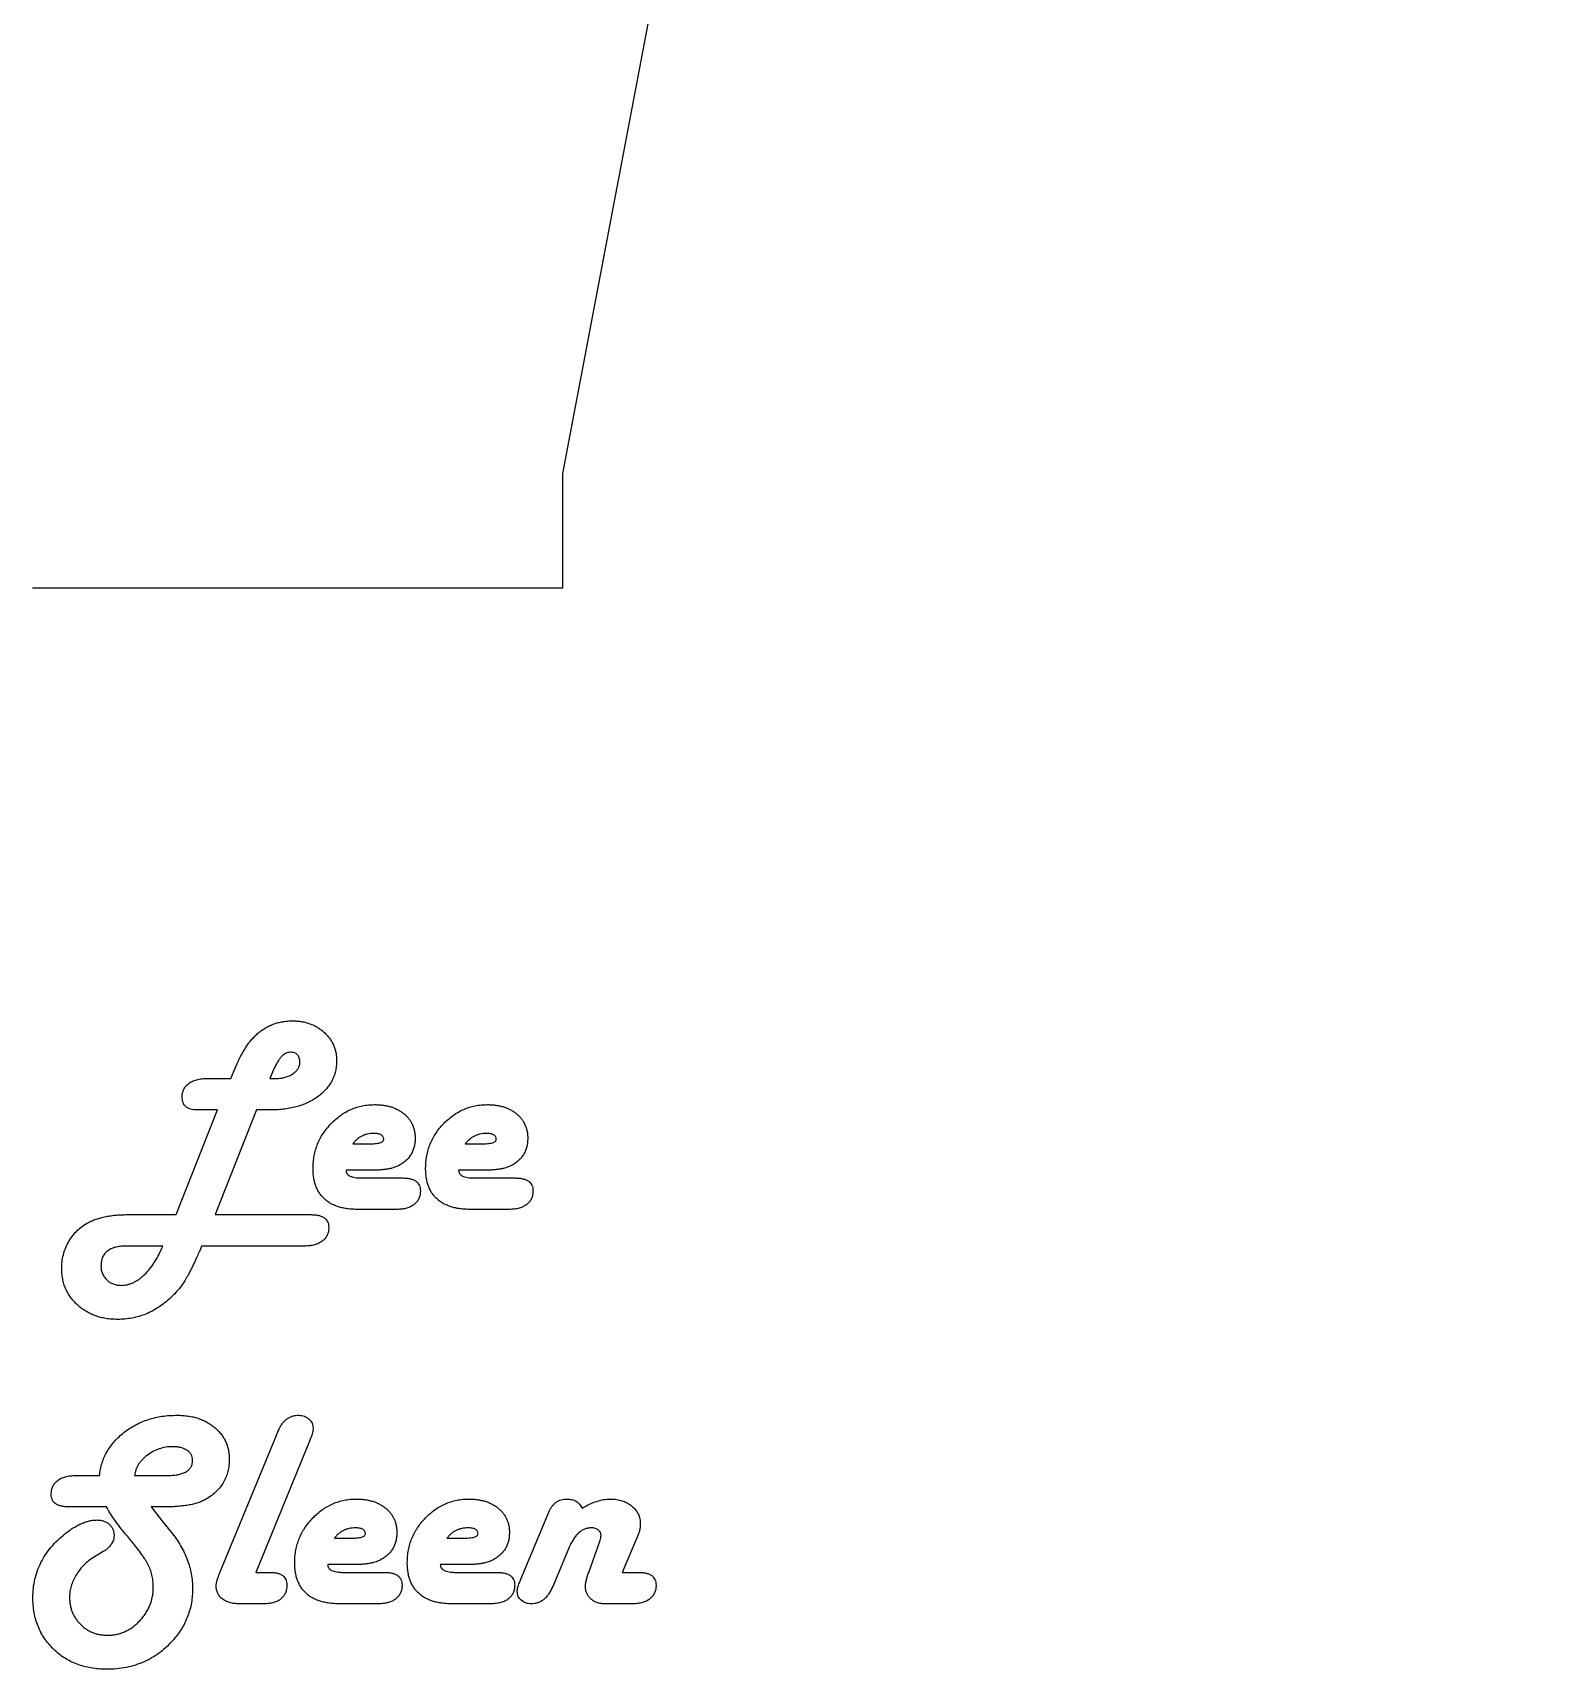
# Model space of a CAD drawing. Header units: millimetres. Extents: x -152 to 152, y -48 to 197.
# Drawn here: x -97.04 to -57.29, y 1.72 to 44.52 of the extents above; entities that cross this region are included whole.
import ezdxf

# ---------------------------------------------------------------- set-up
doc = ezdxf.new("R2010")
doc.units = ezdxf.units.MM

msp = doc.modelspace()

# ---------------------------------------------------------------- linework, layer by layer
at = {"color": 7, "linetype": 'Continuous', "lineweight": 25}
for p, q in [((-55.103, 180.734), (-83.182, 33)), ((-83.182, 33), (-83.182, 30)), ((-83.182, 30), (-97.045, 30)), ((-91.856, 17.174), (-91.69, 17.564)), ((-92.475, 17.174), (-91.856, 17.174)), ((-90.742, 17.4), (-90.839, 17.174)), ((-90.839, 17.174), (-90.672, 17.174)), ((-93.287, 13.613), (-92.207, 16.353)), ((-92.207, 16.353), (-92.738, 16.353)), ((-91.189, 16.353), (-92.273, 13.613)), ((-90.81, 16.353), (-91.189, 16.353)), ((-88.671, 15.462), (-88.273, 15.462)), ((-85.726, 15.462), (-85.328, 15.462)), ((-88.122, 14.777), (-88.845, 14.777)), ((-88.436, 14.572), (-87.364, 14.572)), ((-85.177, 14.777), (-85.9, 14.777)), ((-85.491, 14.572), (-84.418, 14.572)), ((-87.519, 13.75), (-88.541, 13.75)), ((-84.574, 13.75), (-85.596, 13.75)), ((-94.562, 13.613), (-93.287, 13.613)), ((-92.273, 13.613), (-89.769, 13.613)), ((-93.641, 12.791), (-94.591, 12.791)), ((-92.623, 12.791), (-92.665, 12.688)), ((-89.935, 12.791), (-92.623, 12.791)), ((-92.137, 4.273), (-90.657, 7.864)), ((-90.657, 7.864), (-90.617, 7.962)), ((-89.763, 7.782), (-89.803, 7.686)), ((-89.803, 7.686), (-91.209, 4.257)), ((-95.913, 6.791), (-95.295, 6.791)), ((-94.375, 6.791), (-93.508, 6.791)), ((-95.108, 5.969), (-96.083, 5.969)), ((-93.941, 5.969), (-93.608, 5.543)), ((-93.579, 5.969), (-93.941, 5.969)), ((-84.269, 4.082), (-83.542, 5.833)), ((-93.608, 5.543), (-93.417, 5.308)), ((-89.151, 5.147), (-88.753, 5.147)), ((-86.206, 5.147), (-85.808, 5.147)), ((-81.227, 5.176), (-81.624, 4.257)), ((-95.199, 4.799), (-95.491, 4.619)), ((-83.02, 4.887), (-83.439, 3.89)), ((-82.497, 4.253), (-82.221, 5.022)), ((-88.602, 4.462), (-89.324, 4.462)), ((-85.657, 4.462), (-86.379, 4.462)), ((-91.209, 4.257), (-90.83, 4.257)), ((-88.915, 4.257), (-87.843, 4.257)), ((-85.97, 4.257), (-84.898, 4.257)), ((-84.308, 3.987), (-84.269, 4.082)), ((-81.624, 4.257), (-81.191, 4.257)), ((-90.982, 3.435), (-91.632, 3.435)), ((-87.998, 3.435), (-89.02, 3.435)), ((-85.053, 3.435), (-86.075, 3.435)), ((-81.343, 3.435), (-82.097, 3.435))]:
    msp.add_line(p, q, dxfattribs=at)
for points, knots in [([(-91.69, 17.564), (-91.671, 17.609), (-91.632, 17.698), (-91.566, 17.825), (-91.498, 17.944), (-91.424, 18.052), (-91.348, 18.154), (-91.266, 18.245), (-91.182, 18.328), (-91.094, 18.403), (-91.001, 18.468), (-90.905, 18.526), (-90.804, 18.573), (-90.7, 18.614), (-90.591, 18.643), (-90.479, 18.666), (-90.363, 18.679), (-90.285, 18.681), (-90.245, 18.681)], [0, 0, 0, 0, 0.075904, 0.1493, 0.21915, 0.28674, 0.351396, 0.413978, 0.474912, 0.533732, 0.592051, 0.648906, 0.706106, 0.763087, 0.820613, 0.878846, 0.938488, 1, 1, 1, 1]), ([(-90.245, 18.681), (-90.204, 18.681), (-90.125, 18.679), (-90.009, 18.665), (-89.898, 18.642), (-89.792, 18.608), (-89.691, 18.567), (-89.595, 18.515), (-89.505, 18.453), (-89.421, 18.384), (-89.344, 18.308), (-89.276, 18.226), (-89.219, 18.14), (-89.173, 18.048), (-89.136, 17.953), (-89.11, 17.852), (-89.095, 17.746), (-89.093, 17.674), (-89.092, 17.638)], [0, 0, 0, 0, 0.0696759, 0.1367075, 0.202212, 0.2655504, 0.3282622, 0.3905731, 0.4531272, 0.5161682, 0.5789132, 0.639744, 0.6988781, 0.7575773, 0.8162861, 0.8760684, 0.9370706, 1, 1, 1, 1]), ([(-89.092, 17.638), (-89.093, 17.591), (-89.096, 17.499), (-89.119, 17.365), (-89.157, 17.239), (-89.209, 17.118), (-89.276, 17.004), (-89.36, 16.898), (-89.457, 16.797), (-89.569, 16.706), (-89.693, 16.623), (-89.826, 16.55), (-89.968, 16.489), (-90.119, 16.439), (-90.279, 16.4), (-90.448, 16.373), (-90.626, 16.355), (-90.748, 16.353), (-90.81, 16.353)], [0, 0, 0, 0, 0.058521, 0.114623, 0.169528, 0.223475, 0.278481, 0.334429, 0.39216, 0.452705, 0.515061, 0.578147, 0.642286, 0.708587, 0.776966, 0.847955, 0.922349, 1, 1, 1, 1]), ([(-90.31, 17.859), (-90.329, 17.858), (-90.369, 17.855), (-90.428, 17.832), (-90.485, 17.795), (-90.539, 17.744), (-90.592, 17.678), (-90.645, 17.599), (-90.695, 17.505), (-90.726, 17.437), (-90.742, 17.4)], [0, 0, 0, 0, 0.087818, 0.180688, 0.280013, 0.391865, 0.519068, 0.660863, 0.820338, 1, 1, 1, 1]), ([(-90.672, 17.174), (-90.63, 17.176), (-90.55, 17.178), (-90.435, 17.202), (-90.329, 17.241), (-90.234, 17.294), (-90.154, 17.357), (-90.095, 17.431), (-90.058, 17.512), (-90.053, 17.569), (-90.051, 17.597)], [0, 0, 0, 0, 0.149141, 0.290548, 0.425697, 0.557842, 0.682986, 0.793571, 0.896749, 1, 1, 1, 1]), ([(-90.051, 17.597), (-90.052, 17.618), (-90.053, 17.656), (-90.065, 17.711), (-90.086, 17.757), (-90.113, 17.796), (-90.152, 17.825), (-90.198, 17.846), (-90.251, 17.857), (-90.29, 17.859), (-90.31, 17.859)], [0, 0, 0, 0, 0.144737, 0.274416, 0.391183, 0.501623, 0.613593, 0.728056, 0.855263, 1, 1, 1, 1]), ([(-93.133, 16.693), (-93.131, 16.729), (-93.128, 16.797), (-93.093, 16.894), (-93.036, 16.978), (-92.959, 17.049), (-92.862, 17.107), (-92.748, 17.146), (-92.616, 17.17), (-92.524, 17.173), (-92.475, 17.174)], [0, 0, 0, 0, 0.1161487, 0.2250565, 0.3318929, 0.4450467, 0.5659602, 0.6974023, 0.8398103, 1, 1, 1, 1]), ([(-92.738, 16.353), (-92.769, 16.353), (-92.827, 16.355), (-92.908, 16.371), (-92.978, 16.397), (-93.035, 16.435), (-93.08, 16.484), (-93.111, 16.545), (-93.13, 16.615), (-93.132, 16.666), (-93.133, 16.693)], [0, 0, 0, 0, 0.154625, 0.291912, 0.415241, 0.527751, 0.634486, 0.74609, 0.86495, 1, 1, 1, 1]), ([(-89.708, 14.826), (-89.707, 14.882), (-89.704, 14.992), (-89.681, 15.154), (-89.643, 15.309), (-89.593, 15.46), (-89.524, 15.604), (-89.443, 15.742), (-89.344, 15.874), (-89.234, 15.999), (-89.113, 16.114), (-88.984, 16.213), (-88.851, 16.299), (-88.711, 16.369), (-88.565, 16.422), (-88.414, 16.461), (-88.257, 16.486), (-88.151, 16.488), (-88.097, 16.49)], [0, 0, 0, 0, 0.065025, 0.128095, 0.190208, 0.251836, 0.313494, 0.375481, 0.439192, 0.504689, 0.570079, 0.633297, 0.69452, 0.755043, 0.81538, 0.875573, 0.937055, 1, 1, 1, 1]), ([(-88.097, 16.49), (-88.058, 16.489), (-87.982, 16.487), (-87.87, 16.477), (-87.765, 16.457), (-87.666, 16.432), (-87.572, 16.397), (-87.484, 16.355), (-87.403, 16.306), (-87.328, 16.249), (-87.259, 16.188), (-87.2, 16.119), (-87.149, 16.047), (-87.109, 15.969), (-87.076, 15.887), (-87.054, 15.799), (-87.039, 15.707), (-87.038, 15.644), (-87.037, 15.612)], [0, 0, 0, 0, 0.075487, 0.147794, 0.216752, 0.282553, 0.346707, 0.409549, 0.47103, 0.531795, 0.59157, 0.649448, 0.706656, 0.762999, 0.819546, 0.877458, 0.937652, 1, 1, 1, 1]), ([(-86.763, 14.826), (-86.762, 14.882), (-86.759, 14.992), (-86.736, 15.154), (-86.698, 15.309), (-86.647, 15.46), (-86.579, 15.604), (-86.497, 15.742), (-86.399, 15.874), (-86.289, 15.999), (-86.168, 16.114), (-86.039, 16.213), (-85.906, 16.299), (-85.766, 16.369), (-85.62, 16.422), (-85.469, 16.461), (-85.312, 16.486), (-85.205, 16.488), (-85.152, 16.49)], [0, 0, 0, 0, 0.065025, 0.128095, 0.190208, 0.251836, 0.313494, 0.375481, 0.439192, 0.504689, 0.570079, 0.633297, 0.69452, 0.755043, 0.81538, 0.875573, 0.937055, 1, 1, 1, 1]), ([(-85.152, 16.49), (-85.113, 16.489), (-85.036, 16.487), (-84.925, 16.477), (-84.82, 16.457), (-84.72, 16.432), (-84.627, 16.397), (-84.539, 16.355), (-84.457, 16.306), (-84.383, 16.249), (-84.314, 16.188), (-84.255, 16.119), (-84.204, 16.047), (-84.163, 15.969), (-84.131, 15.887), (-84.109, 15.799), (-84.094, 15.707), (-84.093, 15.644), (-84.092, 15.612)], [0, 0, 0, 0, 0.075487, 0.147794, 0.216752, 0.282553, 0.346707, 0.409549, 0.47103, 0.531795, 0.59157, 0.649448, 0.706656, 0.762999, 0.819546, 0.877458, 0.937652, 1, 1, 1, 1]), ([(-88.121, 15.736), (-88.15, 15.735), (-88.205, 15.734), (-88.286, 15.721), (-88.362, 15.7), (-88.434, 15.669), (-88.501, 15.631), (-88.563, 15.582), (-88.621, 15.527), (-88.654, 15.484), (-88.671, 15.462)], [0, 0, 0, 0, 0.1323843, 0.2595012, 0.3829517, 0.5029389, 0.6243763, 0.7448875, 0.8703522, 1, 1, 1, 1]), ([(-88.273, 15.462), (-88.24, 15.462), (-88.178, 15.463), (-88.092, 15.47), (-88.02, 15.478), (-87.961, 15.492), (-87.915, 15.51), (-87.881, 15.531), (-87.861, 15.56), (-87.86, 15.58), (-87.859, 15.591)], [0, 0, 0, 0, 0.213137, 0.396953, 0.554117, 0.681381, 0.785198, 0.869103, 0.935193, 1, 1, 1, 1]), ([(-87.859, 15.591), (-87.861, 15.602), (-87.864, 15.625), (-87.878, 15.656), (-87.902, 15.681), (-87.931, 15.702), (-87.969, 15.717), (-88.013, 15.729), (-88.065, 15.735), (-88.102, 15.736), (-88.121, 15.736)], [0, 0, 0, 0, 0.104818, 0.204206, 0.304476, 0.410767, 0.530408, 0.667075, 0.822812, 1, 1, 1, 1]), ([(-87.037, 15.612), (-87.038, 15.574), (-87.041, 15.499), (-87.06, 15.39), (-87.092, 15.29), (-87.137, 15.197), (-87.195, 15.112), (-87.266, 15.035), (-87.35, 14.965), (-87.413, 14.927), (-87.446, 14.908)], [0, 0, 0, 0, 0.133647, 0.261587, 0.383451, 0.50114, 0.620476, 0.742282, 0.867146, 1, 1, 1, 1]), ([(-85.176, 15.736), (-85.204, 15.735), (-85.26, 15.734), (-85.34, 15.721), (-85.417, 15.7), (-85.488, 15.669), (-85.556, 15.631), (-85.618, 15.582), (-85.676, 15.527), (-85.709, 15.484), (-85.726, 15.462)], [0, 0, 0, 0, 0.1323843, 0.2595012, 0.3829517, 0.5029389, 0.6243763, 0.7448875, 0.8703522, 1, 1, 1, 1]), ([(-85.328, 15.462), (-85.295, 15.462), (-85.233, 15.463), (-85.147, 15.47), (-85.075, 15.478), (-85.016, 15.492), (-84.97, 15.51), (-84.936, 15.531), (-84.915, 15.56), (-84.914, 15.58), (-84.914, 15.591)], [0, 0, 0, 0, 0.213137, 0.396953, 0.554117, 0.681381, 0.785198, 0.869103, 0.935193, 1, 1, 1, 1]), ([(-84.914, 15.591), (-84.916, 15.602), (-84.919, 15.625), (-84.933, 15.656), (-84.957, 15.681), (-84.986, 15.702), (-85.024, 15.717), (-85.068, 15.729), (-85.12, 15.735), (-85.156, 15.736), (-85.176, 15.736)], [0, 0, 0, 0, 0.104818, 0.204206, 0.304476, 0.410767, 0.530408, 0.667075, 0.822812, 1, 1, 1, 1]), ([(-84.092, 15.612), (-84.093, 15.574), (-84.096, 15.499), (-84.115, 15.39), (-84.147, 15.29), (-84.192, 15.197), (-84.25, 15.112), (-84.321, 15.035), (-84.405, 14.965), (-84.468, 14.927), (-84.501, 14.908)], [0, 0, 0, 0, 0.133647, 0.261587, 0.383451, 0.50114, 0.620476, 0.742282, 0.867146, 1, 1, 1, 1]), ([(-88.541, 13.75), (-88.587, 13.751), (-88.677, 13.752), (-88.808, 13.765), (-88.929, 13.786), (-89.043, 13.816), (-89.148, 13.855), (-89.245, 13.901), (-89.332, 13.958), (-89.412, 14.022), (-89.482, 14.096), (-89.544, 14.176), (-89.594, 14.266), (-89.636, 14.363), (-89.669, 14.467), (-89.692, 14.58), (-89.706, 14.701), (-89.708, 14.784), (-89.708, 14.826)], [0, 0, 0, 0, 0.0766943, 0.1483952, 0.216645, 0.2807247, 0.3422888, 0.4013625, 0.4581218, 0.5142992, 0.5697695, 0.6253182, 0.6815636, 0.7394031, 0.7994517, 0.8627123, 0.9291995, 1, 1, 1, 1]), ([(-88.845, 14.777), (-88.844, 14.761), (-88.842, 14.729), (-88.821, 14.685), (-88.787, 14.649), (-88.741, 14.62), (-88.682, 14.598), (-88.611, 14.583), (-88.528, 14.573), (-88.468, 14.572), (-88.436, 14.572)], [0, 0, 0, 0, 0.095546, 0.185946, 0.279809, 0.384892, 0.504874, 0.647321, 0.810479, 1, 1, 1, 1]), ([(-87.446, 14.908), (-87.466, 14.897), (-87.507, 14.874), (-87.575, 14.85), (-87.649, 14.827), (-87.73, 14.81), (-87.818, 14.794), (-87.914, 14.785), (-88.016, 14.778), (-88.086, 14.778), (-88.122, 14.777)], [0, 0, 0, 0, 0.096971, 0.200636, 0.311541, 0.431292, 0.559206, 0.696757, 0.843127, 1, 1, 1, 1]), ([(-87.364, 14.572), (-87.328, 14.571), (-87.26, 14.569), (-87.165, 14.553), (-87.083, 14.528), (-87.015, 14.492), (-86.964, 14.442), (-86.926, 14.383), (-86.904, 14.312), (-86.902, 14.262), (-86.9, 14.236)], [0, 0, 0, 0, 0.166244, 0.313, 0.442456, 0.557263, 0.664235, 0.76914, 0.877803, 1, 1, 1, 1]), ([(-85.596, 13.75), (-85.642, 13.751), (-85.732, 13.752), (-85.862, 13.765), (-85.984, 13.786), (-86.098, 13.816), (-86.203, 13.855), (-86.3, 13.901), (-86.387, 13.958), (-86.467, 14.022), (-86.537, 14.096), (-86.599, 14.176), (-86.649, 14.266), (-86.69, 14.363), (-86.724, 14.467), (-86.747, 14.58), (-86.761, 14.701), (-86.763, 14.784), (-86.763, 14.826)], [0, 0, 0, 0, 0.0766943, 0.1483952, 0.216645, 0.2807247, 0.3422888, 0.4013625, 0.4581218, 0.5142992, 0.5697695, 0.6253182, 0.6815636, 0.7394031, 0.7994517, 0.8627123, 0.9291995, 1, 1, 1, 1]), ([(-85.9, 14.777), (-85.898, 14.761), (-85.896, 14.729), (-85.876, 14.685), (-85.842, 14.649), (-85.795, 14.62), (-85.737, 14.598), (-85.666, 14.583), (-85.583, 14.573), (-85.523, 14.572), (-85.491, 14.572)], [0, 0, 0, 0, 0.095546, 0.185946, 0.279809, 0.384892, 0.504874, 0.647321, 0.810479, 1, 1, 1, 1]), ([(-84.501, 14.908), (-84.521, 14.897), (-84.561, 14.874), (-84.63, 14.85), (-84.704, 14.827), (-84.785, 14.81), (-84.873, 14.794), (-84.968, 14.785), (-85.07, 14.778), (-85.141, 14.778), (-85.177, 14.777)], [0, 0, 0, 0, 0.096971, 0.200636, 0.311541, 0.431292, 0.559206, 0.696757, 0.843127, 1, 1, 1, 1]), ([(-84.418, 14.572), (-84.382, 14.571), (-84.314, 14.569), (-84.219, 14.553), (-84.138, 14.528), (-84.07, 14.492), (-84.018, 14.442), (-83.981, 14.383), (-83.959, 14.312), (-83.956, 14.262), (-83.955, 14.236)], [0, 0, 0, 0, 0.166244, 0.313, 0.442456, 0.557263, 0.664235, 0.76914, 0.877803, 1, 1, 1, 1]), ([(-86.9, 14.236), (-86.902, 14.199), (-86.904, 14.13), (-86.937, 14.032), (-86.988, 13.945), (-87.062, 13.874), (-87.153, 13.819), (-87.261, 13.777), (-87.385, 13.755), (-87.473, 13.752), (-87.519, 13.75)], [0, 0, 0, 0, 0.122117, 0.234846, 0.344517, 0.45778, 0.576756, 0.70334, 0.844346, 1, 1, 1, 1]), ([(-83.955, 14.236), (-83.956, 14.199), (-83.959, 14.13), (-83.992, 14.032), (-84.043, 13.945), (-84.117, 13.874), (-84.208, 13.819), (-84.316, 13.777), (-84.44, 13.755), (-84.528, 13.752), (-84.574, 13.75)], [0, 0, 0, 0, 0.122117, 0.234846, 0.344517, 0.45778, 0.576756, 0.70334, 0.844346, 1, 1, 1, 1]), ([(-96.284, 12.212), (-96.282, 12.272), (-96.278, 12.39), (-96.244, 12.565), (-96.187, 12.733), (-96.111, 12.894), (-96.015, 13.044), (-95.901, 13.176), (-95.774, 13.293), (-95.677, 13.355), (-95.628, 13.386)], [0, 0, 0, 0, 0.127308, 0.25282, 0.377951, 0.50525, 0.631899, 0.754963, 0.876741, 1, 1, 1, 1]), ([(-95.628, 13.386), (-95.594, 13.404), (-95.525, 13.442), (-95.413, 13.488), (-95.292, 13.526), (-95.163, 13.558), (-95.025, 13.582), (-94.878, 13.601), (-94.723, 13.611), (-94.616, 13.612), (-94.562, 13.613)], [0, 0, 0, 0, 0.105133, 0.21444, 0.328706, 0.44979, 0.576106, 0.710193, 0.851364, 1, 1, 1, 1]), ([(-89.297, 13.283), (-89.299, 13.246), (-89.303, 13.175), (-89.335, 13.074), (-89.39, 12.988), (-89.465, 12.915), (-89.561, 12.86), (-89.671, 12.818), (-89.798, 12.796), (-89.888, 12.793), (-89.935, 12.791)], [0, 0, 0, 0, 0.121717, 0.234053, 0.344018, 0.45714, 0.576353, 0.703278, 0.844459, 1, 1, 1, 1]), ([(-89.769, 13.613), (-89.733, 13.612), (-89.663, 13.61), (-89.566, 13.596), (-89.484, 13.571), (-89.416, 13.534), (-89.362, 13.487), (-89.324, 13.428), (-89.301, 13.359), (-89.299, 13.309), (-89.297, 13.283)], [0, 0, 0, 0, 0.168837, 0.317964, 0.448453, 0.564226, 0.669737, 0.772833, 0.881561, 1, 1, 1, 1]), ([(-94.591, 12.791), (-94.643, 12.789), (-94.741, 12.787), (-94.878, 12.762), (-94.994, 12.723), (-95.091, 12.665), (-95.167, 12.59), (-95.219, 12.496), (-95.251, 12.387), (-95.255, 12.309), (-95.256, 12.268)], [0, 0, 0, 0, 0.1619899, 0.3038866, 0.4296809, 0.5425412, 0.6506468, 0.7578288, 0.8721156, 1, 1, 1, 1]), ([(-94.726, 11.764), (-94.699, 11.764), (-94.647, 11.766), (-94.57, 11.78), (-94.492, 11.801), (-94.416, 11.832), (-94.341, 11.871), (-94.266, 11.919), (-94.193, 11.976), (-94.094, 12.063), (-93.977, 12.191), (-93.851, 12.368), (-93.737, 12.569), (-93.674, 12.715), (-93.641, 12.791)], [0, 0, 0, 0, 0.049565, 0.099051, 0.149711, 0.201706, 0.255071, 0.310552, 0.369537, 0.431018, 0.561038, 0.698012, 0.84374, 1, 1, 1, 1]), ([(-92.665, 12.688), (-92.686, 12.642), (-92.724, 12.553), (-92.784, 12.426), (-92.838, 12.309), (-92.889, 12.203), (-92.938, 12.108), (-92.981, 12.023), (-93.023, 11.95), (-93.073, 11.864), (-93.141, 11.767), (-93.228, 11.653), (-93.328, 11.541), (-93.401, 11.471), (-93.438, 11.435)], [0, 0, 0, 0, 0.101673, 0.196183, 0.28294, 0.362259, 0.434156, 0.498323, 0.555462, 0.604918, 0.6983, 0.794914, 0.895496, 1, 1, 1, 1]), ([(-94.823, 10.873), (-94.875, 10.875), (-94.976, 10.877), (-95.126, 10.894), (-95.267, 10.924), (-95.402, 10.965), (-95.53, 11.019), (-95.651, 11.084), (-95.766, 11.161), (-95.872, 11.249), (-95.968, 11.346), (-96.053, 11.451), (-96.124, 11.562), (-96.182, 11.68), (-96.229, 11.803), (-96.26, 11.934), (-96.28, 12.071), (-96.283, 12.164), (-96.284, 12.212)], [0, 0, 0, 0, 0.069996, 0.137481, 0.202564, 0.265579, 0.327835, 0.389772, 0.451307, 0.513988, 0.575719, 0.636432, 0.695435, 0.754106, 0.813323, 0.873919, 0.935786, 1, 1, 1, 1]), ([(-95.256, 12.268), (-95.255, 12.233), (-95.251, 12.166), (-95.222, 12.069), (-95.174, 11.982), (-95.108, 11.906), (-95.027, 11.842), (-94.935, 11.797), (-94.833, 11.767), (-94.762, 11.765), (-94.726, 11.764)], [0, 0, 0, 0, 0.126269, 0.246435, 0.366001, 0.49043, 0.615395, 0.739555, 0.866014, 1, 1, 1, 1]), ([(-93.438, 11.435), (-93.488, 11.39), (-93.587, 11.302), (-93.748, 11.187), (-93.913, 11.09), (-94.084, 11.011), (-94.261, 10.949), (-94.443, 10.906), (-94.631, 10.878), (-94.759, 10.875), (-94.823, 10.873)], [0, 0, 0, 0, 0.131787, 0.259953, 0.384578, 0.507111, 0.628419, 0.750601, 0.874113, 1, 1, 1, 1]), ([(-95.295, 6.791), (-95.288, 6.847), (-95.273, 6.957), (-95.23, 7.117), (-95.174, 7.271), (-95.099, 7.416), (-95.009, 7.554), (-94.906, 7.686), (-94.783, 7.808), (-94.648, 7.923), (-94.502, 8.027), (-94.346, 8.117), (-94.184, 8.194), (-94.014, 8.258), (-93.837, 8.306), (-93.654, 8.341), (-93.463, 8.362), (-93.333, 8.365), (-93.267, 8.366)], [0, 0, 0, 0, 0.059951, 0.118452, 0.176023, 0.233948, 0.291893, 0.351095, 0.412064, 0.475386, 0.539675, 0.602997, 0.666881, 0.730942, 0.795537, 0.861687, 0.929681, 1, 1, 1, 1]), ([(-93.267, 8.366), (-93.218, 8.365), (-93.121, 8.363), (-92.98, 8.348), (-92.846, 8.324), (-92.719, 8.288), (-92.598, 8.244), (-92.485, 8.187), (-92.379, 8.122), (-92.28, 8.047), (-92.192, 7.964), (-92.113, 7.875), (-92.047, 7.78), (-91.993, 7.679), (-91.952, 7.571), (-91.921, 7.458), (-91.904, 7.339), (-91.902, 7.257), (-91.9, 7.216)], [0, 0, 0, 0, 0.073791, 0.144191, 0.212107, 0.278096, 0.342015, 0.404627, 0.466764, 0.528538, 0.589402, 0.648468, 0.705684, 0.762578, 0.819935, 0.878004, 0.937931, 1, 1, 1, 1]), ([(-90.617, 7.962), (-90.603, 7.994), (-90.576, 8.056), (-90.522, 8.138), (-90.464, 8.208), (-90.4, 8.267), (-90.328, 8.311), (-90.251, 8.343), (-90.167, 8.363), (-90.108, 8.365), (-90.079, 8.366)], [0, 0, 0, 0, 0.146507, 0.281126, 0.406928, 0.527099, 0.642769, 0.756944, 0.876115, 1, 1, 1, 1]), ([(-90.079, 8.366), (-90.054, 8.365), (-90.006, 8.362), (-89.935, 8.344), (-89.872, 8.311), (-89.815, 8.268), (-89.769, 8.216), (-89.733, 8.158), (-89.712, 8.093), (-89.71, 8.049), (-89.708, 8.026)], [0, 0, 0, 0, 0.132756, 0.259683, 0.386552, 0.514989, 0.64122, 0.759889, 0.878697, 1, 1, 1, 1]), ([(-89.708, 8.026), (-89.709, 8.007), (-89.71, 7.969), (-89.722, 7.909), (-89.739, 7.846), (-89.755, 7.804), (-89.763, 7.782)], [0, 0, 0, 0, 0.221733, 0.459707, 0.719942, 1, 1, 1, 1]), ([(-93.379, 7.544), (-93.44, 7.542), (-93.56, 7.537), (-93.734, 7.49), (-93.9, 7.419), (-94.027, 7.334), (-94.123, 7.259), (-94.185, 7.197), (-94.239, 7.135), (-94.284, 7.071), (-94.321, 7.004), (-94.348, 6.935), (-94.367, 6.864), (-94.372, 6.815), (-94.375, 6.791)], [0, 0, 0, 0, 0.133593, 0.263774, 0.396141, 0.532338, 0.600161, 0.664255, 0.72461, 0.782335, 0.838066, 0.892221, 0.945937, 1, 1, 1, 1]), ([(-92.859, 7.195), (-92.861, 7.221), (-92.863, 7.27), (-92.892, 7.34), (-92.939, 7.4), (-93.002, 7.452), (-93.079, 7.492), (-93.168, 7.525), (-93.27, 7.54), (-93.342, 7.543), (-93.379, 7.544)], [0, 0, 0, 0, 0.108043, 0.211981, 0.318103, 0.433553, 0.559122, 0.6925, 0.838721, 1, 1, 1, 1]), ([(-93.508, 6.791), (-93.457, 6.792), (-93.362, 6.794), (-93.229, 6.813), (-93.116, 6.843), (-93.022, 6.888), (-92.948, 6.945), (-92.897, 7.017), (-92.863, 7.102), (-92.861, 7.163), (-92.859, 7.195)], [0, 0, 0, 0, 0.176386, 0.330661, 0.464654, 0.583433, 0.688483, 0.78803, 0.888983, 1, 1, 1, 1]), ([(-91.9, 7.216), (-91.902, 7.161), (-91.906, 7.053), (-91.934, 6.897), (-91.981, 6.751), (-92.047, 6.615), (-92.131, 6.488), (-92.236, 6.373), (-92.358, 6.266), (-92.451, 6.206), (-92.498, 6.176)], [0, 0, 0, 0, 0.131036, 0.255333, 0.376752, 0.495664, 0.615109, 0.737218, 0.865472, 1, 1, 1, 1]), ([(-96.558, 6.295), (-96.556, 6.333), (-96.552, 6.406), (-96.519, 6.507), (-96.466, 6.594), (-96.389, 6.666), (-96.295, 6.723), (-96.182, 6.763), (-96.053, 6.786), (-95.962, 6.789), (-95.913, 6.791)], [0, 0, 0, 0, 0.122845, 0.23555, 0.343822, 0.455029, 0.573679, 0.701545, 0.842492, 1, 1, 1, 1]), ([(-96.083, 5.969), (-96.12, 5.97), (-96.189, 5.972), (-96.287, 5.986), (-96.37, 6.011), (-96.439, 6.047), (-96.494, 6.093), (-96.531, 6.153), (-96.554, 6.221), (-96.557, 6.27), (-96.558, 6.295)], [0, 0, 0, 0, 0.170394, 0.319451, 0.451442, 0.566383, 0.67307, 0.776118, 0.883244, 1, 1, 1, 1]), ([(-92.498, 6.176), (-92.528, 6.159), (-92.591, 6.124), (-92.696, 6.083), (-92.812, 6.047), (-92.942, 6.018), (-93.084, 5.996), (-93.238, 5.98), (-93.404, 5.971), (-93.52, 5.97), (-93.579, 5.969)], [0, 0, 0, 0, 0.092511, 0.193074, 0.302902, 0.421214, 0.55073, 0.689035, 0.839339, 1, 1, 1, 1]), ([(-90.188, 4.511), (-90.187, 4.567), (-90.184, 4.677), (-90.161, 4.839), (-90.123, 4.994), (-90.072, 5.145), (-90.004, 5.289), (-89.922, 5.427), (-89.824, 5.558), (-89.714, 5.684), (-89.593, 5.799), (-89.464, 5.898), (-89.33, 5.984), (-89.191, 6.054), (-89.045, 6.107), (-88.893, 6.146), (-88.737, 6.171), (-88.63, 6.173), (-88.576, 6.174)], [0, 0, 0, 0, 0.065025, 0.128095, 0.190208, 0.251836, 0.313494, 0.375481, 0.439192, 0.504689, 0.570079, 0.633297, 0.69452, 0.755043, 0.81538, 0.875573, 0.937055, 1, 1, 1, 1]), ([(-88.576, 6.174), (-88.537, 6.173), (-88.461, 6.172), (-88.35, 6.162), (-88.245, 6.142), (-88.145, 6.117), (-88.052, 6.082), (-87.964, 6.04), (-87.882, 5.991), (-87.807, 5.934), (-87.739, 5.873), (-87.679, 5.804), (-87.629, 5.732), (-87.588, 5.654), (-87.555, 5.572), (-87.533, 5.484), (-87.519, 5.392), (-87.517, 5.329), (-87.517, 5.297)], [0, 0, 0, 0, 0.075487, 0.147794, 0.216752, 0.282553, 0.346707, 0.409549, 0.47103, 0.531795, 0.59157, 0.649448, 0.706656, 0.762999, 0.819546, 0.877458, 0.937652, 1, 1, 1, 1]), ([(-87.243, 4.511), (-87.241, 4.567), (-87.239, 4.677), (-87.215, 4.839), (-87.178, 4.994), (-87.127, 5.145), (-87.058, 5.289), (-86.977, 5.427), (-86.878, 5.558), (-86.768, 5.684), (-86.648, 5.799), (-86.519, 5.898), (-86.385, 5.984), (-86.246, 6.054), (-86.099, 6.107), (-85.948, 6.146), (-85.792, 6.171), (-85.685, 6.173), (-85.631, 6.174)], [0, 0, 0, 0, 0.065025, 0.128095, 0.190208, 0.251836, 0.313494, 0.375481, 0.439192, 0.504689, 0.570079, 0.633297, 0.69452, 0.755043, 0.81538, 0.875573, 0.937055, 1, 1, 1, 1]), ([(-85.631, 6.174), (-85.592, 6.173), (-85.516, 6.172), (-85.404, 6.162), (-85.3, 6.142), (-85.2, 6.117), (-85.107, 6.082), (-85.019, 6.04), (-84.937, 5.991), (-84.862, 5.934), (-84.793, 5.873), (-84.734, 5.804), (-84.684, 5.732), (-84.643, 5.654), (-84.61, 5.572), (-84.588, 5.484), (-84.573, 5.392), (-84.572, 5.329), (-84.571, 5.297)], [0, 0, 0, 0, 0.0754866, 0.1477941, 0.2167517, 0.2825532, 0.3467072, 0.4095487, 0.4710303, 0.5317948, 0.59157, 0.6494481, 0.7066561, 0.7629995, 0.8195465, 0.8774577, 0.937652, 1, 1, 1, 1]), ([(-83.542, 5.833), (-83.53, 5.86), (-83.506, 5.912), (-83.462, 5.983), (-83.411, 6.041), (-83.354, 6.09), (-83.29, 6.128), (-83.22, 6.155), (-83.144, 6.172), (-83.091, 6.174), (-83.064, 6.174)], [0, 0, 0, 0, 0.141688, 0.272574, 0.394499, 0.512913, 0.629748, 0.748357, 0.870282, 1, 1, 1, 1]), ([(-83.064, 6.174), (-83.041, 6.174), (-82.998, 6.173), (-82.936, 6.161), (-82.878, 6.143), (-82.826, 6.116), (-82.778, 6.083), (-82.735, 6.041), (-82.698, 5.992), (-82.678, 5.955), (-82.668, 5.936)], [0, 0, 0, 0, 0.135563, 0.264491, 0.386049, 0.506186, 0.623734, 0.742655, 0.86889, 1, 1, 1, 1]), ([(-82.668, 5.936), (-82.605, 5.973), (-82.484, 6.043), (-82.294, 6.116), (-82.111, 6.165), (-81.989, 6.172), (-81.929, 6.174)], [0, 0, 0, 0, 0.27807, 0.534394, 0.773003, 1, 1, 1, 1]), ([(-81.929, 6.174), (-81.875, 6.172), (-81.77, 6.168), (-81.62, 6.133), (-81.484, 6.075), (-81.367, 5.993), (-81.269, 5.897), (-81.198, 5.783), (-81.154, 5.656), (-81.149, 5.567), (-81.147, 5.522)], [0, 0, 0, 0, 0.143396, 0.276691, 0.40395, 0.529755, 0.651514, 0.765616, 0.879877, 1, 1, 1, 1]), ([(-96.19, 5.271), (-96.153, 5.3), (-96.082, 5.354), (-95.972, 5.426), (-95.865, 5.488), (-95.76, 5.538), (-95.657, 5.577), (-95.556, 5.605), (-95.458, 5.624), (-95.392, 5.626), (-95.36, 5.627)], [0, 0, 0, 0, 0.151437, 0.293598, 0.427683, 0.554293, 0.673728, 0.786218, 0.894997, 1, 1, 1, 1]), ([(-95.36, 5.627), (-95.329, 5.625), (-95.268, 5.622), (-95.181, 5.601), (-95.103, 5.565), (-95.037, 5.514), (-94.982, 5.454), (-94.942, 5.383), (-94.918, 5.303), (-94.915, 5.248), (-94.914, 5.219)], [0, 0, 0, 0, 0.139394, 0.269604, 0.393233, 0.516083, 0.636856, 0.752805, 0.873195, 1, 1, 1, 1]), ([(-94.639, 5.292), (-94.69, 5.353), (-94.788, 5.471), (-94.916, 5.647), (-95.025, 5.809), (-95.081, 5.918), (-95.108, 5.969)], [0, 0, 0, 0, 0.2921083, 0.5555066, 0.7906268, 1, 1, 1, 1]), ([(-97.037, 3.595), (-97.035, 3.678), (-97.031, 3.84), (-96.988, 4.076), (-96.923, 4.304), (-96.829, 4.519), (-96.71, 4.726), (-96.561, 4.919), (-96.389, 5.105), (-96.257, 5.215), (-96.19, 5.271)], [0, 0, 0, 0, 0.126544, 0.249211, 0.369364, 0.489703, 0.611081, 0.735806, 0.864476, 1, 1, 1, 1]), ([(-94.914, 5.219), (-94.915, 5.199), (-94.916, 5.159), (-94.931, 5.101), (-94.952, 5.044), (-94.985, 4.991), (-95.025, 4.939), (-95.075, 4.889), (-95.133, 4.842), (-95.176, 4.814), (-95.199, 4.799)], [0, 0, 0, 0, 0.113204, 0.225198, 0.337537, 0.452346, 0.577377, 0.708549, 0.849001, 1, 1, 1, 1]), ([(-93.887, 3.88), (-93.888, 3.933), (-93.891, 4.037), (-93.919, 4.189), (-93.962, 4.334), (-94.016, 4.451), (-94.07, 4.544), (-94.12, 4.625), (-94.182, 4.713), (-94.254, 4.811), (-94.335, 4.919), (-94.427, 5.035), (-94.529, 5.161), (-94.601, 5.247), (-94.639, 5.292)], [0, 0, 0, 0, 0.096844, 0.19041, 0.282598, 0.373823, 0.423585, 0.481417, 0.547206, 0.62157, 0.703639, 0.794358, 0.892833, 1, 1, 1, 1]), ([(-93.417, 5.308), (-93.372, 5.25), (-93.285, 5.136), (-93.171, 4.957), (-93.076, 4.775), (-92.996, 4.592), (-92.934, 4.405), (-92.892, 4.216), (-92.864, 4.024), (-92.861, 3.895), (-92.859, 3.831)], [0, 0, 0, 0, 0.135902, 0.267414, 0.394407, 0.51829, 0.640028, 0.76003, 0.87954, 1, 1, 1, 1]), ([(-88.601, 5.421), (-88.629, 5.42), (-88.684, 5.419), (-88.765, 5.405), (-88.841, 5.384), (-88.913, 5.354), (-88.981, 5.316), (-89.042, 5.267), (-89.101, 5.212), (-89.134, 5.169), (-89.151, 5.147)], [0, 0, 0, 0, 0.132384, 0.259501, 0.382952, 0.502939, 0.624376, 0.744888, 0.870352, 1, 1, 1, 1]), ([(-88.753, 5.147), (-88.72, 5.147), (-88.658, 5.148), (-88.572, 5.155), (-88.499, 5.163), (-88.44, 5.177), (-88.394, 5.195), (-88.361, 5.216), (-88.34, 5.244), (-88.339, 5.265), (-88.339, 5.276)], [0, 0, 0, 0, 0.213137, 0.396953, 0.554117, 0.681381, 0.785198, 0.869103, 0.935193, 1, 1, 1, 1]), ([(-88.339, 5.276), (-88.34, 5.287), (-88.343, 5.31), (-88.357, 5.341), (-88.381, 5.366), (-88.411, 5.387), (-88.448, 5.402), (-88.492, 5.414), (-88.544, 5.42), (-88.581, 5.421), (-88.601, 5.421)], [0, 0, 0, 0, 0.104818, 0.204206, 0.304476, 0.410767, 0.530408, 0.667075, 0.822812, 1, 1, 1, 1]), ([(-87.517, 5.297), (-87.518, 5.259), (-87.52, 5.184), (-87.54, 5.075), (-87.572, 4.975), (-87.616, 4.882), (-87.675, 4.797), (-87.746, 4.72), (-87.829, 4.65), (-87.893, 4.612), (-87.925, 4.593)], [0, 0, 0, 0, 0.133647, 0.261587, 0.383451, 0.50114, 0.620476, 0.742282, 0.867146, 1, 1, 1, 1]), ([(-85.656, 5.421), (-85.684, 5.42), (-85.739, 5.419), (-85.82, 5.405), (-85.896, 5.384), (-85.968, 5.354), (-86.035, 5.316), (-86.097, 5.267), (-86.155, 5.212), (-86.189, 5.169), (-86.206, 5.147)], [0, 0, 0, 0, 0.132384, 0.259501, 0.382952, 0.502939, 0.624376, 0.744888, 0.870352, 1, 1, 1, 1]), ([(-85.808, 5.147), (-85.774, 5.147), (-85.713, 5.148), (-85.626, 5.155), (-85.554, 5.163), (-85.495, 5.177), (-85.449, 5.195), (-85.415, 5.216), (-85.395, 5.244), (-85.394, 5.265), (-85.393, 5.276)], [0, 0, 0, 0, 0.213137, 0.396953, 0.554117, 0.681381, 0.785198, 0.869103, 0.935193, 1, 1, 1, 1]), ([(-85.393, 5.276), (-85.395, 5.287), (-85.398, 5.31), (-85.412, 5.341), (-85.436, 5.366), (-85.466, 5.387), (-85.503, 5.402), (-85.547, 5.414), (-85.599, 5.42), (-85.636, 5.421), (-85.656, 5.421)], [0, 0, 0, 0, 0.104818, 0.204206, 0.304476, 0.410767, 0.530408, 0.667075, 0.822812, 1, 1, 1, 1]), ([(-84.571, 5.297), (-84.573, 5.259), (-84.575, 5.184), (-84.594, 5.075), (-84.627, 4.975), (-84.671, 4.882), (-84.729, 4.797), (-84.801, 4.72), (-84.884, 4.65), (-84.948, 4.612), (-84.98, 4.593)], [0, 0, 0, 0, 0.133647, 0.261587, 0.383451, 0.50114, 0.620476, 0.742282, 0.867146, 1, 1, 1, 1]), ([(-82.43, 5.421), (-82.46, 5.419), (-82.519, 5.416), (-82.606, 5.39), (-82.688, 5.348), (-82.764, 5.287), (-82.837, 5.212), (-82.902, 5.118), (-82.966, 5.01), (-83.001, 4.929), (-83.02, 4.887)], [0, 0, 0, 0, 0.1055881, 0.2109938, 0.3180373, 0.4317628, 0.5544611, 0.6887104, 0.836827, 1, 1, 1, 1]), ([(-82.174, 5.217), (-82.175, 5.23), (-82.176, 5.257), (-82.188, 5.296), (-82.211, 5.332), (-82.244, 5.362), (-82.281, 5.39), (-82.327, 5.407), (-82.376, 5.42), (-82.412, 5.421), (-82.43, 5.421)], [0, 0, 0, 0, 0.111377, 0.218574, 0.332864, 0.45478, 0.582844, 0.712531, 0.850727, 1, 1, 1, 1]), ([(-82.221, 5.022), (-82.208, 5.058), (-82.185, 5.121), (-82.178, 5.188), (-82.174, 5.217)], [0, 0, 0, 0, 0.569242, 1, 1, 1, 1]), ([(-81.147, 5.522), (-81.148, 5.495), (-81.15, 5.439), (-81.167, 5.355), (-81.191, 5.265), (-81.215, 5.206), (-81.227, 5.176)], [0, 0, 0, 0, 0.225293, 0.465765, 0.723911, 1, 1, 1, 1]), ([(-95.491, 4.619), (-95.532, 4.592), (-95.615, 4.536), (-95.724, 4.43), (-95.825, 4.313), (-95.912, 4.18), (-95.986, 4.042), (-96.039, 3.901), (-96.072, 3.76), (-96.076, 3.666), (-96.078, 3.62)], [0, 0, 0, 0, 0.123554, 0.248031, 0.376616, 0.509958, 0.642322, 0.765783, 0.885018, 1, 1, 1, 1]), ([(-89.02, 3.435), (-89.067, 3.436), (-89.157, 3.437), (-89.287, 3.45), (-89.409, 3.471), (-89.522, 3.501), (-89.627, 3.539), (-89.724, 3.586), (-89.812, 3.643), (-89.892, 3.707), (-89.961, 3.78), (-90.023, 3.861), (-90.073, 3.951), (-90.115, 4.048), (-90.149, 4.152), (-90.172, 4.265), (-90.186, 4.385), (-90.187, 4.469), (-90.188, 4.511)], [0, 0, 0, 0, 0.076694, 0.148395, 0.216645, 0.280725, 0.342289, 0.401363, 0.458122, 0.514299, 0.56977, 0.625318, 0.681564, 0.739403, 0.799452, 0.862712, 0.929199, 1, 1, 1, 1]), ([(-89.324, 4.462), (-89.323, 4.446), (-89.321, 4.414), (-89.3, 4.37), (-89.266, 4.334), (-89.22, 4.305), (-89.162, 4.283), (-89.091, 4.268), (-89.007, 4.258), (-88.948, 4.257), (-88.915, 4.257)], [0, 0, 0, 0, 0.095546, 0.185946, 0.279809, 0.384892, 0.504874, 0.647321, 0.810479, 1, 1, 1, 1]), ([(-87.925, 4.593), (-87.945, 4.582), (-87.986, 4.559), (-88.054, 4.535), (-88.128, 4.512), (-88.21, 4.495), (-88.298, 4.479), (-88.393, 4.47), (-88.495, 4.463), (-88.565, 4.462), (-88.602, 4.462)], [0, 0, 0, 0, 0.096971, 0.200636, 0.311541, 0.431292, 0.559206, 0.696757, 0.843127, 1, 1, 1, 1]), ([(-86.075, 3.435), (-86.122, 3.436), (-86.211, 3.437), (-86.342, 3.45), (-86.464, 3.471), (-86.577, 3.501), (-86.682, 3.539), (-86.779, 3.586), (-86.867, 3.643), (-86.946, 3.707), (-87.016, 3.78), (-87.078, 3.861), (-87.128, 3.951), (-87.17, 4.048), (-87.203, 4.152), (-87.226, 4.265), (-87.241, 4.385), (-87.242, 4.469), (-87.243, 4.511)], [0, 0, 0, 0, 0.076694, 0.148395, 0.216645, 0.280725, 0.342289, 0.401363, 0.458122, 0.514299, 0.56977, 0.625318, 0.681564, 0.739403, 0.799452, 0.862712, 0.929199, 1, 1, 1, 1]), ([(-86.379, 4.462), (-86.378, 4.446), (-86.376, 4.414), (-86.355, 4.37), (-86.321, 4.334), (-86.275, 4.305), (-86.216, 4.283), (-86.146, 4.268), (-86.062, 4.258), (-86.002, 4.257), (-85.97, 4.257)], [0, 0, 0, 0, 0.095546, 0.185946, 0.279809, 0.384892, 0.504874, 0.647321, 0.810479, 1, 1, 1, 1]), ([(-84.98, 4.593), (-85, 4.582), (-85.041, 4.559), (-85.109, 4.535), (-85.183, 4.512), (-85.265, 4.495), (-85.353, 4.479), (-85.448, 4.47), (-85.55, 4.463), (-85.62, 4.462), (-85.657, 4.462)], [0, 0, 0, 0, 0.096971, 0.200636, 0.311541, 0.431292, 0.559206, 0.696757, 0.843127, 1, 1, 1, 1]), ([(-95.078, 2.613), (-95.038, 2.614), (-94.96, 2.617), (-94.844, 2.634), (-94.734, 2.665), (-94.627, 2.705), (-94.524, 2.759), (-94.425, 2.825), (-94.33, 2.902), (-94.241, 2.99), (-94.158, 3.085), (-94.085, 3.186), (-94.024, 3.291), (-93.973, 3.401), (-93.935, 3.515), (-93.907, 3.633), (-93.889, 3.755), (-93.887, 3.838), (-93.887, 3.88)], [0, 0, 0, 0, 0.061755, 0.121859, 0.181156, 0.240067, 0.300198, 0.361522, 0.424337, 0.490337, 0.5565, 0.620628, 0.68361, 0.746001, 0.808192, 0.870985, 0.934387, 1, 1, 1, 1]), ([(-92.243, 3.9), (-92.241, 3.922), (-92.238, 3.973), (-92.215, 4.057), (-92.181, 4.159), (-92.153, 4.233), (-92.137, 4.273)], [0, 0, 0, 0, 0.168678, 0.392279, 0.667279, 1, 1, 1, 1]), ([(-91.632, 3.435), (-91.676, 3.436), (-91.762, 3.438), (-91.882, 3.464), (-91.989, 3.501), (-92.079, 3.557), (-92.153, 3.626), (-92.206, 3.707), (-92.236, 3.801), (-92.241, 3.867), (-92.243, 3.9)], [0, 0, 0, 0, 0.155208, 0.29574, 0.425171, 0.547647, 0.662513, 0.771862, 0.882809, 1, 1, 1, 1]), ([(-90.393, 3.921), (-90.395, 3.884), (-90.398, 3.815), (-90.428, 3.716), (-90.478, 3.631), (-90.547, 3.559), (-90.635, 3.504), (-90.737, 3.462), (-90.855, 3.44), (-90.938, 3.436), (-90.982, 3.435)], [0, 0, 0, 0, 0.125731, 0.241053, 0.353336, 0.46647, 0.58478, 0.710499, 0.847164, 1, 1, 1, 1]), ([(-90.83, 4.257), (-90.796, 4.256), (-90.731, 4.254), (-90.642, 4.238), (-90.565, 4.213), (-90.501, 4.176), (-90.452, 4.127), (-90.417, 4.067), (-90.396, 3.997), (-90.394, 3.947), (-90.393, 3.921)], [0, 0, 0, 0, 0.163682, 0.307296, 0.433296, 0.546305, 0.654665, 0.761543, 0.873586, 1, 1, 1, 1]), ([(-87.38, 3.921), (-87.381, 3.884), (-87.384, 3.814), (-87.417, 3.717), (-87.468, 3.63), (-87.541, 3.559), (-87.633, 3.504), (-87.74, 3.462), (-87.864, 3.44), (-87.952, 3.436), (-87.998, 3.435)], [0, 0, 0, 0, 0.122117, 0.234846, 0.344517, 0.45778, 0.576756, 0.70334, 0.844346, 1, 1, 1, 1]), ([(-87.843, 4.257), (-87.807, 4.256), (-87.739, 4.254), (-87.644, 4.238), (-87.563, 4.213), (-87.495, 4.177), (-87.443, 4.127), (-87.405, 4.068), (-87.383, 3.997), (-87.381, 3.947), (-87.38, 3.921)], [0, 0, 0, 0, 0.166244, 0.313, 0.442456, 0.557263, 0.664235, 0.76914, 0.877803, 1, 1, 1, 1]), ([(-84.434, 3.921), (-84.436, 3.884), (-84.439, 3.814), (-84.472, 3.717), (-84.523, 3.63), (-84.596, 3.559), (-84.688, 3.504), (-84.795, 3.462), (-84.919, 3.44), (-85.007, 3.436), (-85.053, 3.435)], [0, 0, 0, 0, 0.122117, 0.234846, 0.344517, 0.45778, 0.576756, 0.70334, 0.844346, 1, 1, 1, 1]), ([(-84.898, 4.257), (-84.862, 4.256), (-84.794, 4.254), (-84.699, 4.238), (-84.617, 4.213), (-84.549, 4.177), (-84.498, 4.127), (-84.46, 4.068), (-84.438, 3.997), (-84.436, 3.947), (-84.434, 3.921)], [0, 0, 0, 0, 0.166244, 0.313, 0.442456, 0.557263, 0.664235, 0.76914, 0.877803, 1, 1, 1, 1]), ([(-84.366, 3.752), (-84.365, 3.769), (-84.364, 3.805), (-84.351, 3.861), (-84.335, 3.924), (-84.317, 3.965), (-84.308, 3.987)], [0, 0, 0, 0, 0.211021, 0.448526, 0.708291, 1, 1, 1, 1]), ([(-83.439, 3.89), (-83.455, 3.854), (-83.486, 3.785), (-83.542, 3.692), (-83.603, 3.612), (-83.671, 3.547), (-83.745, 3.497), (-83.825, 3.461), (-83.911, 3.439), (-83.97, 3.436), (-84, 3.435)], [0, 0, 0, 0, 0.153568, 0.293243, 0.421965, 0.542879, 0.65698, 0.76959, 0.88285, 1, 1, 1, 1]), ([(-82.585, 3.894), (-82.584, 3.916), (-82.581, 3.967), (-82.562, 4.049), (-82.536, 4.147), (-82.511, 4.216), (-82.497, 4.253)], [0, 0, 0, 0, 0.182015, 0.408517, 0.680313, 1, 1, 1, 1]), ([(-82.097, 3.435), (-82.13, 3.436), (-82.195, 3.44), (-82.288, 3.465), (-82.372, 3.507), (-82.447, 3.563), (-82.508, 3.632), (-82.553, 3.712), (-82.581, 3.8), (-82.584, 3.862), (-82.585, 3.894)], [0, 0, 0, 0, 0.13365, 0.25973, 0.382673, 0.508387, 0.63217, 0.752049, 0.872056, 1, 1, 1, 1]), ([(-80.736, 3.921), (-80.737, 3.884), (-80.74, 3.814), (-80.773, 3.717), (-80.824, 3.631), (-80.896, 3.559), (-80.987, 3.504), (-81.092, 3.462), (-81.213, 3.44), (-81.298, 3.436), (-81.343, 3.435)], [0, 0, 0, 0, 0.123659, 0.237813, 0.348869, 0.462697, 0.582141, 0.708053, 0.847249, 1, 1, 1, 1]), ([(-81.191, 4.257), (-81.155, 4.256), (-81.088, 4.254), (-80.995, 4.238), (-80.915, 4.213), (-80.849, 4.177), (-80.798, 4.127), (-80.762, 4.068), (-80.74, 3.997), (-80.737, 3.947), (-80.736, 3.921)], [0, 0, 0, 0, 0.166515, 0.311699, 0.439497, 0.554188, 0.661208, 0.766456, 0.876383, 1, 1, 1, 1]), ([(-95.115, 1.722), (-95.184, 1.724), (-95.319, 1.727), (-95.516, 1.753), (-95.704, 1.793), (-95.883, 1.851), (-96.051, 1.925), (-96.211, 2.015), (-96.361, 2.123), (-96.5, 2.246), (-96.626, 2.381), (-96.736, 2.527), (-96.829, 2.683), (-96.905, 2.848), (-96.965, 3.021), (-97.006, 3.205), (-97.033, 3.397), (-97.036, 3.528), (-97.037, 3.595)], [0, 0, 0, 0, 0.0686701, 0.134238, 0.1979, 0.2599566, 0.3209222, 0.3814196, 0.4425818, 0.5042841, 0.5659125, 0.6263472, 0.6864611, 0.7464235, 0.8069062, 0.8692574, 0.933461, 1, 1, 1, 1]), ([(-96.078, 3.62), (-96.078, 3.584), (-96.076, 3.514), (-96.061, 3.411), (-96.041, 3.313), (-96.009, 3.22), (-95.97, 3.132), (-95.92, 3.049), (-95.863, 2.97), (-95.797, 2.897), (-95.724, 2.83), (-95.646, 2.772), (-95.563, 2.722), (-95.475, 2.683), (-95.383, 2.65), (-95.285, 2.63), (-95.183, 2.615), (-95.113, 2.613), (-95.078, 2.613)], [0, 0, 0, 0, 0.067344, 0.132533, 0.195228, 0.2563, 0.316835, 0.377769, 0.438472, 0.500893, 0.562814, 0.623915, 0.684271, 0.744806, 0.806096, 0.868134, 0.932656, 1, 1, 1, 1]), ([(-92.859, 3.831), (-92.86, 3.769), (-92.863, 3.646), (-92.888, 3.464), (-92.926, 3.289), (-92.98, 3.12), (-93.05, 2.957), (-93.134, 2.799), (-93.234, 2.647), (-93.312, 2.553), (-93.351, 2.505)], [0, 0, 0, 0, 0.128894, 0.255039, 0.378594, 0.500552, 0.622914, 0.746436, 0.871457, 1, 1, 1, 1]), ([(-84, 3.435), (-84.025, 3.436), (-84.073, 3.437), (-84.142, 3.455), (-84.204, 3.485), (-84.261, 3.523), (-84.307, 3.572), (-84.341, 3.627), (-84.363, 3.688), (-84.365, 3.73), (-84.366, 3.752)], [0, 0, 0, 0, 0.13748, 0.266651, 0.393789, 0.52224, 0.645929, 0.764533, 0.88017, 1, 1, 1, 1]), ([(-93.351, 2.505), (-93.408, 2.442), (-93.521, 2.319), (-93.71, 2.16), (-93.913, 2.025), (-94.127, 1.913), (-94.356, 1.828), (-94.598, 1.767), (-94.852, 1.728), (-95.026, 1.724), (-95.115, 1.722)], [0, 0, 0, 0, 0.126795, 0.250563, 0.371735, 0.492001, 0.614119, 0.738176, 0.866227, 1, 1, 1, 1])]:
    msp.add_open_spline(points, degree=3, knots=knots, dxfattribs=at)

doc.saveas('drawing.dxf')
